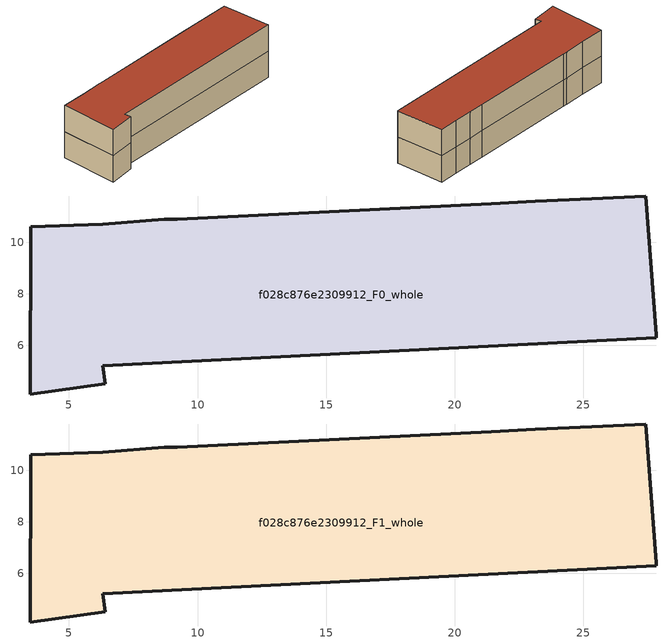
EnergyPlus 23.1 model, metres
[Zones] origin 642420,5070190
f028c876e2309912_F0_whole
 floor ground (EU_floor_Construction): 27.42,11.8 27.82,6.4 27.82,6.3 6.31,5.2 6.41,4.5 3.51,4.1 3.51,10.61 6.31,10.71 8.71,10.9 9.21,10.9 21.42,11.5 23.12,11.6 25.32,11.7 z0
 wall outside (EU_wall_Construction): 3.51,10.61 3.51,4.1 6.41,4.5 6.31,5.2 27.82,6.3 27.82,6.4 27.42,11.8 25.32,11.7 23.12,11.6 21.42,11.5 9.21,10.9 8.71,10.9 6.31,10.71 3.51,10.61 z0:3
f028c876e2309912_F1_whole
 floor to f028c876e2309912_F0_whole (EU_floor_Construction): 27.42,11.8 27.82,6.4 27.82,6.3 6.31,5.2 6.41,4.5 3.51,4.1 3.51,10.61 6.31,10.71 8.71,10.9 9.21,10.9 21.42,11.5 23.12,11.6 25.32,11.7 z3
 wall outside (EU_wall_Construction): 3.51,10.61 3.51,4.1 6.41,4.5 6.31,5.2 27.82,6.3 27.82,6.4 27.42,11.8 25.32,11.7 23.12,11.6 21.42,11.5 9.21,10.9 8.71,10.9 6.31,10.71 3.51,10.61 z3:6
 roof outside (EU_roof_Construction): 27.82,6.3 27.82,6.4 27.42,11.8 25.32,11.7 23.12,11.6 21.42,11.5 9.21,10.9 8.71,10.9 6.31,10.71 3.51,10.61 3.51,4.1 6.41,4.5 6.31,5.2 z6
[Building]
EU S2 Campaign: North Axis=0; Terrain=City; Solar Distribution=FullExterior
[Site:Location]
Lyon-Bron: Latitude=45.75; Longitude=5; Time Zone=1; Elevation=198
[SizingPeriod:WeatherFileDays]
AnnualSizingPeriod: Begin Month=1; Begin Day of Month=1; End Month=12; End Day of Month=31; Day of Week for Start Day=Monday; Use Weather File Daylight Saving Period=No; Use Weather File Rain and Snow Indicators=No
[MATERIAL]
EU_InternalMass_Material: Roughness=MediumRough; Thickness=0.1; Conductivity=1; Density=1800; Specific Heat=900; Thermal Absorptance=0.9; Solar Absorptance=0.7; Visible Absorptance=0.7
[MATERIAL:NOMASS] Roughness=MediumRough; Thermal Absorptance=0.9; Solar Absorptance=0.7; Visible Absorptance=0.7
Name | Thermal Resistance
EU_wall_NoMass | 0.503714
EU_roof_NoMass | 0.959371
EU_floor_NoMass | 0.347222
[CONSTRUCTION]
EU_wall_Construction: EU_wall_NoMass
EU_roof_Construction: EU_roof_NoMass
EU_floor_Construction: EU_floor_NoMass
EU_InternalMass_Construction: EU_InternalMass_Material
[ZONE] Type=1; Multiplier=1; Ceiling Height=autocalculate; Volume=407.96; Floor Area=autocalculate; Part of Total Floor Area=Yes
f028c876e2309912_F0_whole; f028c876e2309912_F1_whole
[INTERNALMASS] Construction=EU_InternalMass_Construction; Surface Area=135.986
Name | Zone or ZoneList
f028c876e2309912_F0_whole_EU_InternalMass | f028c876e2309912_F0_whole
f028c876e2309912_F1_whole_EU_InternalMass | f028c876e2309912_F1_whole
[OTHEREQUIPMENT] Fuel Type=Electricity; Design Level Calculation Method=Watts/Area; Power per Zone Floor Area=1; Fraction Latent=0; Fraction Radiant=0; Fraction Lost=0; Carbon Dioxide Generation Rate=0; EndUse Subcategory=EU_Step8_InternalGains
Name | Zone or ZoneList or Space or SpaceList | Schedule
EU_Step8_InternalGain_f028c876e2309912_F0_whole_f000 | f028c876e2309912_F0_whole | EU_Step8_GainSchedule_f028c876e2309912_F0_whole_f000
EU_Step8_InternalGain_f028c876e2309912_F1_whole_f000 | f028c876e2309912_F1_whole | EU_Step8_GainSchedule_f028c876e2309912_F1_whole_f000
[ZONEVENTILATION:DESIGNFLOWRATE] Schedule=EU_AlwaysOn; Design Flow Rate Calculation Method=AirChanges/Hour; Air Changes per Hour=0.64; Ventilation Type=Natural; Fan Pressure Rise=0; Fan Total Efficiency=1; Constant Term Coefficient=1; Temperature Term Coefficient=0; Velocity Term Coefficient=0; Velocity Squared Term Coefficient=0; Minimum Indoor Temperature=-100; Maximum Indoor Temperature=100; Delta Temperature=-100; Minimum Outdoor Temperature=-100; Maximum Outdoor Temperature=100; Maximum Wind Speed=40
Name | Zone or ZoneList or Space or SpaceList
EU_ConstantAir_f028c876e2309912_F0_whole | f028c876e2309912_F0_whole
EU_ConstantAir_f028c876e2309912_F1_whole | f028c876e2309912_F1_whole
[HVACTEMPLATE:THERMOSTAT] Constant Heating Setpoint=20; Constant Cooling Setpoint=50
EU_HeatOnly_f028c876e2309912_F0_whole; EU_HeatOnly_f028c876e2309912_F1_whole
[HVACTEMPLATE:ZONE:IDEALLOADSAIRSYSTEM] System Availability Schedule=EU_AlwaysOn; Maximum Heating Supply Air Temperature=50; Minimum Cooling Supply Air Temperature=13; Maximum Heating Supply Air Humidity Ratio=0.0156; Minimum Cooling Supply Air Humidity Ratio=0.0077; Heating Limit=NoLimit; Cooling Limit=NoLimit; Heating Availability Schedule=EU_AlwaysOn; Cooling Availability Schedule=EU_CoolingOff; Dehumidification Control Type=ConstantSensibleHeatRatio; Cooling Sensible Heat Ratio=0.7; Dehumidification Setpoint=60; Humidification Control Type=None; Humidification Setpoint=30; Outdoor Air Method=None; Outdoor Air Flow Rate per Person=0.00944; Outdoor Air Flow Rate per Zone Floor Area=0; Outdoor Air Flow Rate per Zone=0; Demand Controlled Ventilation Type=None; Outdoor Air Economizer Type=NoEconomizer; Heat Recovery Type=None; Sensible Heat Recovery Effectiveness=0.7; Latent Heat Recovery Effectiveness=0.65
Name | Template Thermostat
f028c876e2309912_F0_whole | EU_HeatOnly_f028c876e2309912_F0_whole
f028c876e2309912_F1_whole | EU_HeatOnly_f028c876e2309912_F1_whole
[SIZING:ZONE] Zone Cooling Design Supply Air Temperature Input Method=SupplyAirTemperature; Zone Cooling Design Supply Air Temperature=13; Zone Heating Design Supply Air Temperature Input Method=SupplyAirTemperature; Zone Heating Design Supply Air Temperature=50; Zone Cooling Design Supply Air Humidity Ratio=0.008; Zone Heating Design Supply Air Humidity Ratio=0.008; Cooling Design Air Flow Method=DesignDay; Cooling Design Air Flow Rate=0; Cooling Minimum Air Flow per Zone Floor Area=0.000762; Cooling Minimum Air Flow=0; Cooling Minimum Air Flow Fraction=0.2; Heating Design Air Flow Method=DesignDay; Heating Design Air Flow Rate=0; Heating Maximum Air Flow per Zone Floor Area=0.002032; Heating Maximum Air Flow=0.141576; Heating Maximum Air Flow Fraction=0.3; Account for Dedicated Outdoor Air System=No; Dedicated Outdoor Air System Control Strategy=NeutralSupplyAir; Dedicated Outdoor Air Low Setpoint Temperature for Design=autosize; Dedicated Outdoor Air High Setpoint Temperature for Design=autosize; Zone Load Sizing Method=Sensible Load Only No Latent Load; Zone Latent Cooling Design Supply Air Humidity Ratio Input Method=HumidityRatioDifference; Zone Cooling Design Supply Air Humidity Ratio Difference=0.005; Zone Latent Heating Design Supply Air Humidity Ratio Input Method=HumidityRatioDifference; Zone Humidification Design Supply Air Humidity Ratio Difference=0.005
f028c876e2309912_F0_whole; f028c876e2309912_F1_whole
[SCHEDULE:CONSTANT]
Name | Hourly Value
EU_AlwaysOn | 1
EU_CoolingOff | 0
[SCHEDULE:FILE] Column Number=1; Rows to Skip at Top=0; Number of Hours of Data=8760; Column Separator=Comma; Interpolate to Timestep=No; Minutes per Item=60; Adjust Schedule for Daylight Savings=Yes
Name | File
EU_Step8_GainSchedule_f028c876e2309912_F0_whole_f000 | C:\Users\o_iseri\Desktop\OpenUBEM\openubem\outputs\eu_evidence\EU-11\FR-LYO-HAUTCOEURPENTES\idfs\f028c876e2309912\f028c876e2309912_F0_whole_f000_gain.csv
EU_Step8_GainSchedule_f028c876e2309912_F1_whole_f000 | C:\Users\o_iseri\Desktop\OpenUBEM\openubem\outputs\eu_evidence\EU-11\FR-LYO-HAUTCOEURPENTES\idfs\f028c876e2309912\f028c876e2309912_F1_whole_f000_gain.csv
